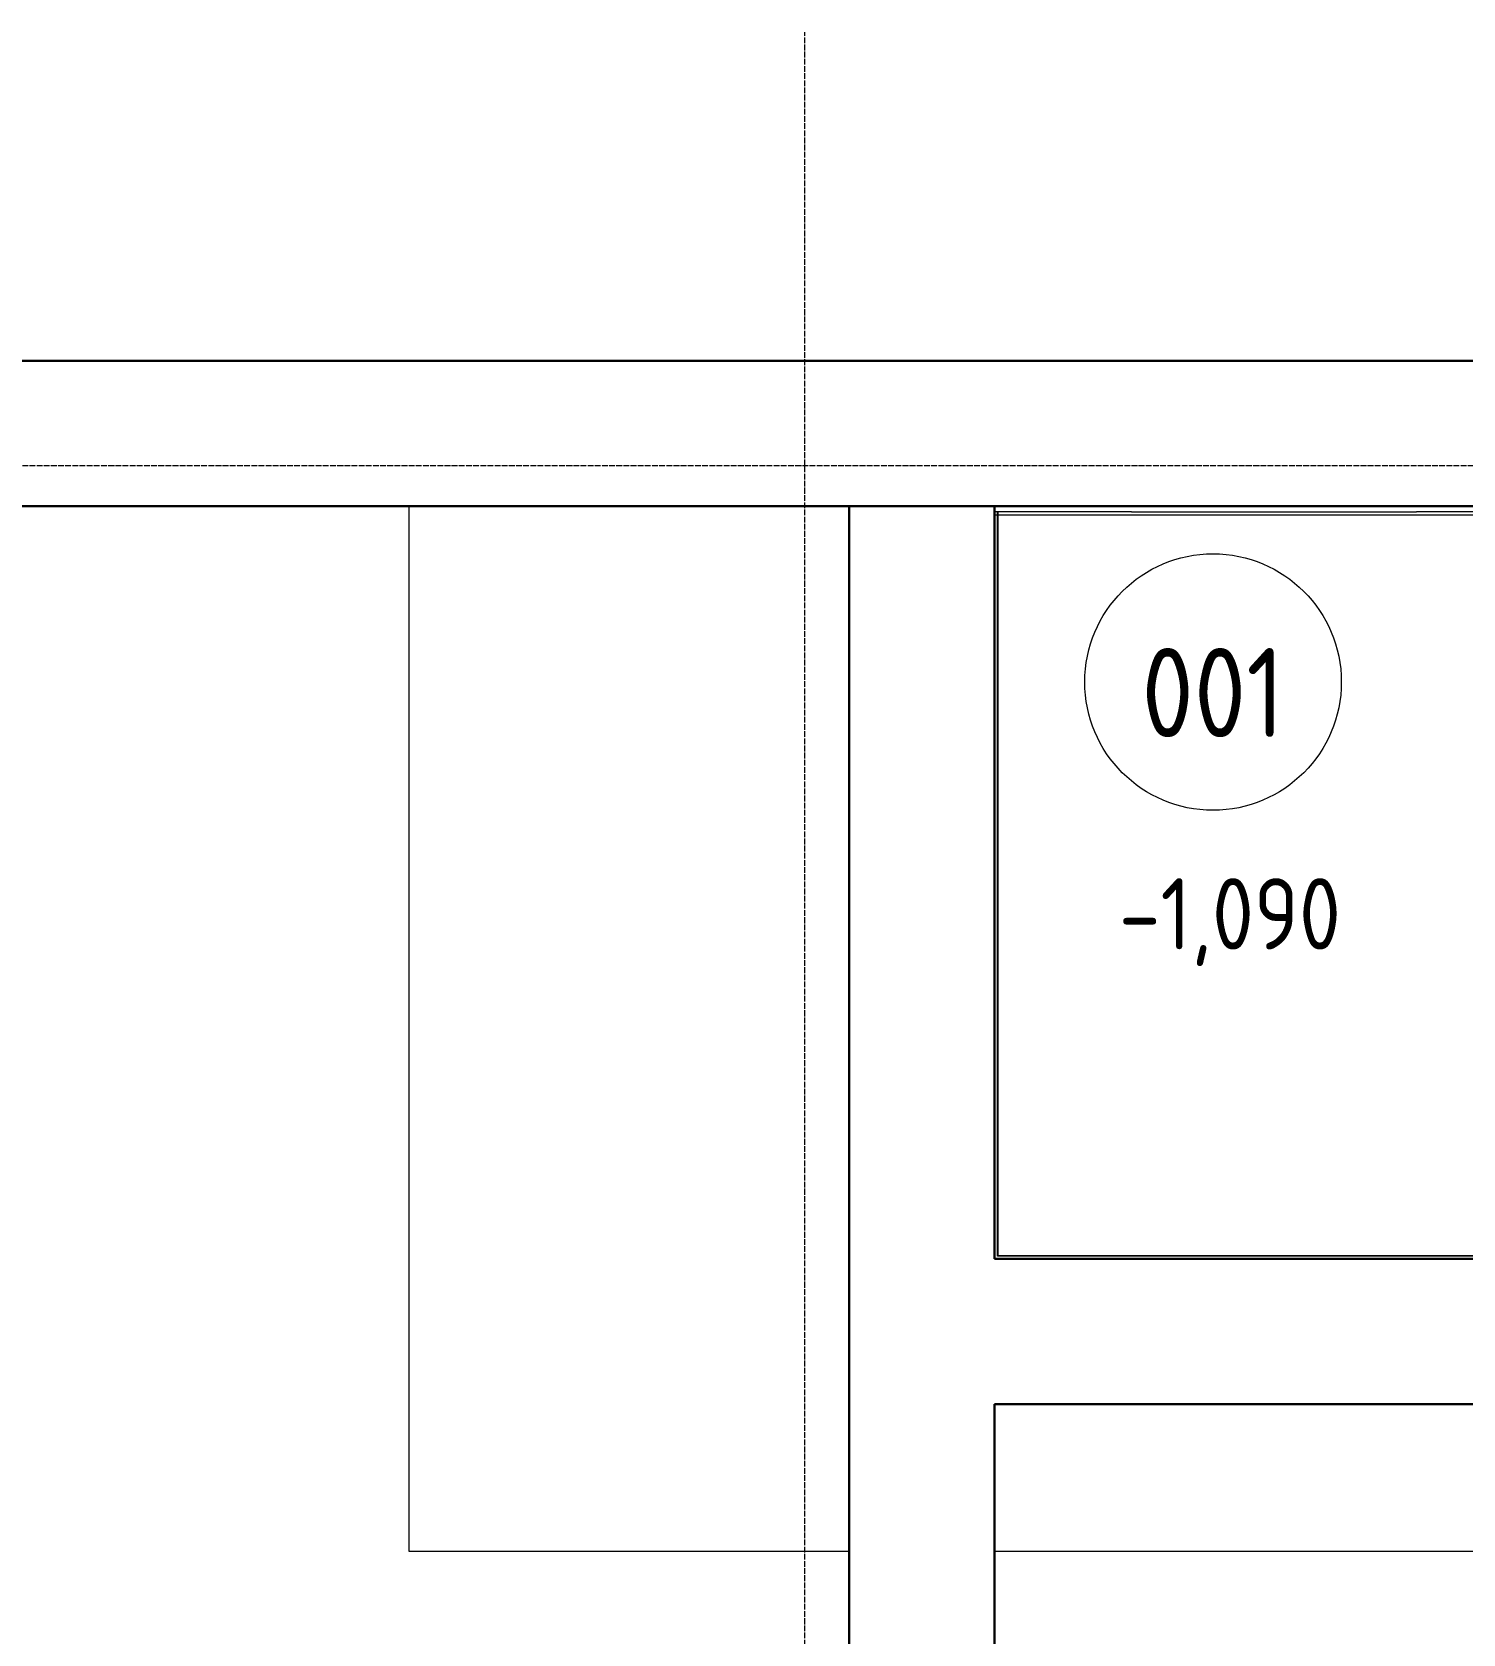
# Model space of a CAD drawing. Header units: millimetres. Extents: x 504091 to 2165846, y 135022 to 442887.
# Drawn here: x 1495170 to 1500188, y 321832 to 327453 of the extents above; entities that cross this region are included whole.
import ezdxf

# ---------------------------------------------------------------- set-up
doc = ezdxf.new("R2010")
doc.units = ezdxf.units.MM
doc.linetypes.add('ADSK_Линия сетки', pattern=[25, 20, -2.5, 0, -2.5])
doc.linetypes.add('осеваяX2', pattern=[4, 2.5, -0.5, 0.5, -0.5])
for name, color, linetype, lineweight in [('Аннотация', 7, 'Continuous', 9), ('Оси', 165, 'осеваяX2', 13), ('отметки', 7, 'Continuous', 20), ('Перекрытие', 7, 'Continuous', 18), ('Стены несущие', 7, 'Continuous', 30), ('Стены отделка', 7, 'Continuous', 30), ('Стены штриховка', 7, 'Continuous', 18)]:
    doc.layers.add(name, color=color, linetype=linetype, lineweight=lineweight)
doc.layers.add('Линии', color=7, linetype='Continuous', lineweight=9, true_color=0x00a600)
doc.layers.add('Штриховка', color=252, linetype='Continuous')
doc.styles.add('GOST Common', font='GOST_Common.ttf', dxfattribs={"width": 0.9, "height": 350})
doc.styles.add('GOST Common_1', font='GOST_Common.ttf', dxfattribs={"width": 0.9, "height": 250})

# ---------------------------------------------------------------- blocks, each defined once
blk = doc.blocks.new('оси')
at = {"layer": 'Оси', "linetype": 'ADSK_Линия сетки'}
for p, q in [((16650, -2196.5), (16650, 23921.3)), ((-3614.3, 22400), (62615.4, 22400))]:
    blk.add_line(p, q, dxfattribs=at)

msp = doc.modelspace()

# ---------------------------------------------------------------- linework, layer by layer
at = {"layer": 'Линии', "color": 7}
msp.add_circle((1499311.8059, 325172.4383), 450, dxfattribs=at)
at = {"layer": 'Перекрытие'}
for p, q in [((1496490.9178, 325789.4969), (1496490.9178, 322122.0699)), ((1496490.9178, 322122.0699), (1498035.5267, 322122.0699)), ((1498545.5267, 322122.0699), (1507960.7934, 322122.0699))]:
    msp.add_line(p, q, dxfattribs=at)
at = {"layer": 'Стены несущие'}
for p, q in [((1491089.7926, 326299.4969), (1503882.9235, 326299.4969)), ((1505132.9235, 325789.4969), (1494960.5267, 325789.4969)), ((1498035.5267, 325789.4969), (1498035.5267, 319075.3101)), ((1498545.5267, 325789.4969), (1498545.5267, 323147.9127)), ((1498545.5267, 323147.9127), (1500414.2021, 323147.9127)), ((1498545.5267, 319075.3101), (1498545.5267, 322637.9127)), ((1506092.9235, 322637.9127), (1498545.5267, 322637.9127))]:
    msp.add_line(p, q, dxfattribs=at)
at = {"layer": 'Стены отделка', "lineweight": 9}
for p, q in [((1505100.9235, 325757.4969), (1498545.5267, 325757.4969)), ((1498557.5267, 325769.4969), (1498557.5267, 323159.9127)), ((1499025.4913, 325769.4969), (1500025.4913, 325769.4969)), ((1498557.5267, 323159.9127), (1500414.2021, 323159.9127))]:
    msp.add_line(p, q, dxfattribs=at)
at = {"layer": 'Стены штриховка'}
for p, q in [((1499025.4913, 325769.4969), (1498545.5267, 325769.4969)), ((1498545.5267, 325759.4969), (1505102.9235, 325759.4969)), ((1498555.5267, 323157.9127), (1498555.5267, 325769.4969)), ((1505070.5267, 325769.4969), (1500025.4913, 325769.4969)), ((1500414.2021, 323157.9127), (1498555.5267, 323157.9127))]:
    msp.add_line(p, q, dxfattribs=at)

# ---------------------------------------------------------------- block references
at = {"layer": 'Штриховка'}
msp.add_blockref('оси', (1481230.092, 303531.9719), dxfattribs=at)

# ---------------------------------------------------------------- texts
at = {"layer": 'Аннотация', "lineweight": 9, "insert": (1499311.8059, 325135.4902), "char_height": 312.5, "width": 598.173535, "attachment_point": 5, "line_spacing_factor": 1.022766, "style": 'GOST Common'}
msp.add_mtext('001', dxfattribs=at)
at = {"layer": 'отметки', "lineweight": 20, "insert": (1498981.5006, 324484.0305), "char_height": 250, "width": 977.532294, "attachment_point": 1, "line_spacing_factor": 1.022761, "style": 'GOST Common_1'}
msp.add_mtext('-1,090', dxfattribs=at)

doc.saveas('drawing.dxf')
